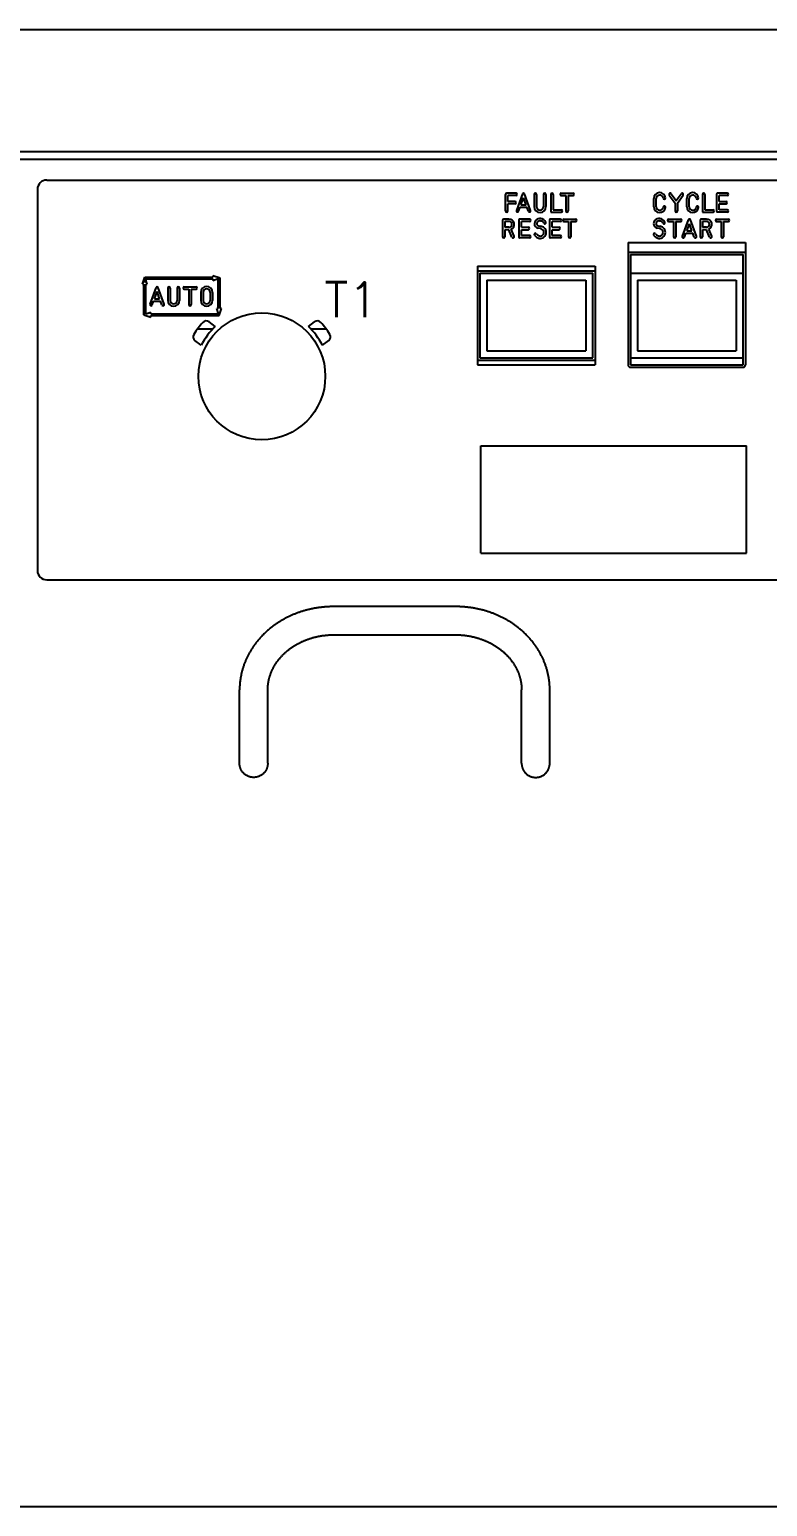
# Model space of a CAD drawing. Extents: x -2384 to 29887, y -2542 to 22350.
# Drawn here: x 6240.2 to 6397.2, y 4342.2 to 4656.2 of the extents above; entities that cross this region are included whole.
import ezdxf

# ---------------------------------------------------------------- set-up
doc = ezdxf.new("R2010")
doc.units = 0
doc.header["$LTSCALE"] = 63.5
doc.header["$MEASUREMENT"] = 0
doc.layers.get('0').update_dxf_attribs({"linetype": 'CONTINUOUS'})
doc.layers.add('3', color=3, linetype='CONTINUOUS')
doc.styles.get("Standard").update_dxf_attribs({"font": 'romans.shx'})

msp = doc.modelspace()

# ---------------------------------------------------------------- linework, layer by layer
at = {"color": 6}
for p, q in [((6082.93, 4656.21), (6482.93, 4656.21)), ((6082.93, 4656.21), (6482.93, 4656.21)), ((6532.93, 4628.61), (6032.93, 4628.61)), ((6530.93, 4630.21), (6034.93, 4630.21)), ((6241.93, 4622.21), (6241.93, 4541.21)), ((6243.93, 4624.21), (6525.93, 4624.21)), ((6341.51, 4617.66), (6341.51, 4621.16)), ((6343.76, 4621.41), (6341.76, 4621.41)), ((6342.01, 4619.66), (6342.01, 4620.91)), ((6343.76, 4620.91), (6342.01, 4620.91)), ((6343.51, 4619.66), (6342.01, 4619.66)), ((6343.51, 4619.16), (6342.01, 4619.16)), ((6342.01, 4617.66), (6342.01, 4619.16)), ((6345.11, 4621.25), (6343.83, 4617.75)), ((6344.79, 4618.91), (6345.34, 4620.41)), ((6345.89, 4618.91), (6345.34, 4620.41)), ((6346.85, 4617.75), (6345.58, 4621.25)), ((6347.61, 4621.16), (6347.61, 4618.56)), ((6348.11, 4621.16), (6348.11, 4618.56)), ((6349.61, 4621.16), (6349.61, 4618.56)), ((6350.11, 4621.16), (6350.11, 4618.56)), ((6351.13, 4621.16), (6351.13, 4617.41)), ((6351.38, 4621.41), (6351.39, 4621.41)), ((6351.63, 4621.16), (6351.63, 4617.91)), ((6353.37, 4621.41), (6355.87, 4621.41)), ((6353.37, 4620.91), (6354.37, 4620.91)), ((6354.37, 4620.91), (6354.37, 4617.66)), ((6354.87, 4620.91), (6355.87, 4620.91)), ((6354.87, 4620.91), (6354.87, 4617.66)), ((6373.05, 4618.53), (6373.05, 4620.29)), ((6373.55, 4618.54), (6373.55, 4620.29)), ((6376.35, 4621.02), (6377.57, 4619.31)), ((6376.76, 4621.31), (6377.8, 4619.85)), ((6377.57, 4619.31), (6377.57, 4617.66)), ((6377.84, 4619.85), (6378.88, 4621.31)), ((6378.07, 4619.31), (6379.29, 4621.02)), ((6378.07, 4619.31), (6378.07, 4617.66)), ((6380.09, 4618.53), (6380.09, 4620.29)), ((6380.59, 4618.54), (6380.59, 4620.29)), ((6383.41, 4621.16), (6383.41, 4617.41)), ((6383.66, 4621.41), (6383.67, 4621.41)), ((6383.91, 4621.16), (6383.91, 4617.91)), ((6386.45, 4617.51), (6386.45, 4621.31)), ((6388.7, 4621.41), (6386.55, 4621.41)), ((6388.7, 4620.91), (6386.95, 4620.91)), ((6386.95, 4619.66), (6386.95, 4620.91)), ((6386.95, 4619.66), (6388.45, 4619.66)), ((6386.95, 4617.91), (6386.95, 4619.16)), ((6386.95, 4619.16), (6388.45, 4619.16)), ((6342.25, 4615.91), (6341.12, 4615.91)), ((6344.3, 4617.58), (6344.61, 4618.41)), ((6344.39, 4612.01), (6344.39, 4615.81)), ((6346.64, 4615.91), (6344.49, 4615.91)), ((6344.61, 4618.41), (6346.07, 4618.41)), ((6344.79, 4618.91), (6345.89, 4618.91)), ((6346.38, 4617.58), (6346.07, 4618.41)), ((6350.91, 4612.01), (6350.91, 4615.81)), ((6353.16, 4615.91), (6351.01, 4615.91)), ((6351.13, 4617.41), (6353.38, 4617.41)), ((6351.63, 4617.91), (6353.38, 4617.91)), ((6353.63, 4617.66), (6353.63, 4617.65)), ((6353.93, 4615.91), (6356.43, 4615.91)), ((6376.25, 4615.91), (6378.75, 4615.91)), ((6384.27, 4615.91), (6383.14, 4615.91)), ((6383.41, 4617.41), (6385.66, 4617.41)), ((6383.91, 4617.91), (6385.66, 4617.91)), ((6385.91, 4617.66), (6385.91, 4617.65)), ((6386.41, 4615.91), (6388.91, 4615.91)), ((6388.7, 4617.41), (6386.55, 4617.41)), ((6388.7, 4617.91), (6386.95, 4617.91)), ((6340.87, 4615.66), (6340.87, 4612.16)), ((6341.37, 4615.41), (6341.37, 4614.16)), ((6342.25, 4615.41), (6341.37, 4615.41)), ((6342.25, 4614.16), (6341.37, 4614.16)), ((6342.22, 4613.66), (6341.37, 4613.66)), ((6341.37, 4613.66), (6341.37, 4612.16)), ((6342.89, 4612.07), (6342.22, 4613.66)), ((6343.35, 4612.26), (6342.72, 4613.77)), ((6346.64, 4615.41), (6344.89, 4615.41)), ((6344.89, 4614.16), (6344.89, 4615.41)), ((6344.89, 4614.16), (6346.39, 4614.16)), ((6344.89, 4612.41), (6344.89, 4613.66)), ((6344.89, 4613.66), (6346.39, 4613.66)), ((6348.86, 4613.9), (6348.44, 4613.97)), ((6348.58, 4614.45), (6348.98, 4614.38)), ((6353.16, 4615.41), (6351.41, 4615.41)), ((6351.41, 4614.16), (6351.41, 4615.41)), ((6351.41, 4614.16), (6352.91, 4614.16)), ((6351.41, 4612.41), (6351.41, 4613.66)), ((6351.41, 4613.66), (6352.91, 4613.66)), ((6353.93, 4615.41), (6354.93, 4615.41)), ((6354.93, 4615.41), (6354.93, 4612.16)), ((6355.43, 4615.41), (6356.43, 4615.41)), ((6355.43, 4615.41), (6355.43, 4612.16)), ((6374.2, 4613.9), (6373.78, 4613.97)), ((6373.92, 4614.45), (6374.32, 4614.38)), ((6376.25, 4615.41), (6377.25, 4615.41)), ((6377.25, 4615.41), (6377.25, 4612.16)), ((6377.75, 4615.41), (6378.75, 4615.41)), ((6377.75, 4615.41), (6377.75, 4612.16)), ((6380.39, 4615.75), (6379.11, 4612.25)), ((6379.58, 4612.08), (6379.89, 4612.91)), ((6379.89, 4612.91), (6381.35, 4612.91)), ((6380.07, 4613.41), (6380.62, 4614.91)), ((6380.07, 4613.41), (6381.17, 4613.41)), ((6381.17, 4613.41), (6380.62, 4614.91)), ((6382.13, 4612.25), (6380.86, 4615.75)), ((6381.66, 4612.08), (6381.35, 4612.91)), ((6382.89, 4615.66), (6382.89, 4612.16)), ((6383.39, 4615.41), (6383.39, 4614.16)), ((6384.27, 4615.41), (6383.39, 4615.41)), ((6384.27, 4614.16), (6383.39, 4614.16)), ((6384.24, 4613.66), (6383.39, 4613.66)), ((6383.39, 4613.66), (6383.39, 4612.16)), ((6384.91, 4612.07), (6384.24, 4613.66)), ((6385.37, 4612.26), (6384.74, 4613.77)), ((6386.41, 4615.41), (6387.41, 4615.41)), ((6387.41, 4615.41), (6387.41, 4612.16)), ((6387.91, 4615.41), (6388.91, 4615.41)), ((6387.91, 4615.41), (6387.91, 4612.16)), ((6346.64, 4611.91), (6344.49, 4611.91)), ((6346.64, 4612.41), (6344.89, 4612.41)), ((6353.16, 4611.91), (6351.01, 4611.91)), ((6353.16, 4612.41), (6351.41, 4612.41)), ((6367.57, 4610.91), (6392.57, 4610.91)), ((6367.57, 4610.91), (6367.57, 4584.91)), ((6392.57, 4610.91), (6392.57, 4584.91)), ((6367.57, 4608.91), (6392.57, 4608.91)), ((6368.07, 4608.41), (6368.07, 4604.41)), ((6368.07, 4608.41), (6392.07, 4608.41)), ((6392.07, 4604.41), (6392.07, 4608.41)), ((6264.27, 4602.08), (6264.77, 4603.58)), ((6264.77, 4603.58), (6279.27, 4603.58)), ((6280.77, 4603.38), (6279.27, 4603.88)), ((6279.27, 4603.88), (6279.27, 4603.58)), ((6279.27, 4602.88), (6280.37, 4603.25)), ((6280.37, 4596.88), (6280.37, 4603.25)), ((6280.77, 4596.88), (6280.77, 4603.38)), ((6335.57, 4605.91), (6335.57, 4584.91)), ((6335.57, 4605.91), (6360.57, 4605.91)), ((6335.57, 4604.91), (6360.57, 4604.91)), ((6336.07, 4604.41), (6336.07, 4586.41)), ((6336.07, 4604.41), (6360.07, 4604.41)), ((6360.07, 4586.41), (6360.07, 4604.41)), ((6360.57, 4605.91), (6360.57, 4584.91)), ((6368.07, 4604.41), (6368.07, 4584.91)), ((6368.07, 4604.41), (6368.07, 4586.41)), ((6368.07, 4604.41), (6392.07, 4604.41)), ((6368.07, 4604.41), (6392.07, 4604.41)), ((6392.07, 4584.91), (6392.07, 4604.41)), ((6392.07, 4586.41), (6392.07, 4604.41)), ((6264.27, 4602.08), (6264.57, 4602.08)), ((6264.44, 4602.61), (6265.09, 4602.61)), ((6264.57, 4595.58), (6264.57, 4602.08)), ((6265.27, 4602.08), (6264.9, 4603.18)), ((6264.9, 4603.18), (6279.27, 4603.18)), ((6264.97, 4595.71), (6264.97, 4602.08)), ((6264.97, 4602.08), (6265.27, 4602.08)), ((6267.14, 4601.32), (6265.87, 4597.82)), ((6266.83, 4598.98), (6267.38, 4600.48)), ((6267.93, 4598.98), (6267.38, 4600.48)), ((6268.89, 4597.82), (6267.61, 4601.32)), ((6269.65, 4601.23), (6269.65, 4598.63)), ((6270.15, 4601.23), (6270.15, 4598.63)), ((6271.65, 4601.23), (6271.65, 4598.63)), ((6272.15, 4601.23), (6272.15, 4598.63)), ((6273.17, 4601.48), (6275.67, 4601.48)), ((6273.17, 4600.98), (6274.17, 4600.98)), ((6274.17, 4600.98), (6274.17, 4597.73)), ((6274.67, 4600.98), (6275.67, 4600.98)), ((6274.67, 4600.98), (6274.67, 4597.73)), ((6276.69, 4600.33), (6276.69, 4598.63)), ((6277.19, 4600.33), (6277.19, 4598.63)), ((6278.69, 4600.33), (6278.69, 4598.63)), ((6279.19, 4600.33), (6279.19, 4598.63)), ((6279.27, 4603.18), (6279.27, 4602.88)), ((6280.37, 4602.61), (6280.77, 4602.61)), ((6337.57, 4602.91), (6337.57, 4587.91)), ((6337.57, 4602.91), (6358.57, 4602.91)), ((6358.57, 4602.91), (6358.57, 4587.91)), ((6369.57, 4602.91), (6369.57, 4587.91)), ((6369.57, 4602.91), (6390.57, 4602.91)), ((6390.57, 4602.91), (6390.57, 4587.91)), ((6266.34, 4597.65), (6266.65, 4598.48)), ((6266.65, 4598.48), (6268.11, 4598.48)), ((6266.83, 4598.98), (6267.93, 4598.98)), ((6268.42, 4597.65), (6268.11, 4598.48)), ((6264.57, 4595.58), (6266.07, 4595.08)), ((6266.07, 4596.08), (6264.97, 4595.71)), ((6266.07, 4595.78), (6266.07, 4596.08)), ((6266.07, 4595.78), (6280.44, 4595.78)), ((6266.07, 4595.38), (6280.57, 4595.38)), ((6266.07, 4595.08), (6266.07, 4595.38)), ((6279.77, 4593.07), (6278.45, 4594.06)), ((6280.44, 4595.78), (6280.07, 4596.88)), ((6280.37, 4596.88), (6280.07, 4596.88)), ((6280.57, 4595.38), (6281.07, 4596.88)), ((6281.07, 4596.88), (6280.77, 4596.88)), ((6299.57, 4593.07), (6300.89, 4594.06)), ((6276.02, 4592.61), (6279.29, 4592.61)), ((6300.05, 4592.61), (6303.32, 4592.61)), ((6276.76, 4589.08), (6275.44, 4590.07)), ((6302.58, 4589.08), (6303.9, 4590.07)), ((6337.57, 4587.91), (6358.57, 4587.91)), ((6369.57, 4587.91), (6390.57, 4587.91)), ((6335.57, 4585.91), (6360.57, 4585.91)), ((6335.57, 4584.91), (6360.57, 4584.91)), ((6336.07, 4586.41), (6360.07, 4586.41)), ((6368.07, 4586.41), (6392.07, 4586.41)), ((6368.07, 4586.41), (6392.07, 4586.41)), ((6368.07, 4584.91), (6392.07, 4584.91)), ((6368.07, 4584.41), (6392.07, 4584.41)), ((6336.24, 4544.85), (6336.24, 4567.69)), ((6336.24, 4567.69), (6392.79, 4567.69)), ((6392.79, 4544.85), (6392.79, 4567.69)), ((6336.24, 4544.85), (6392.79, 4544.85)), ((6243.93, 4539.21), (6453.93, 4539.21)), ((6330.93, 4533.52), (6304.93, 4533.52)), ((6304.93, 4527.52), (6330.93, 4527.52)), ((6284.93, 4500.21), (6284.93, 4515.8)), ((6290.93, 4500.21), (6290.93, 4515.8)), ((6344.93, 4500.21), (6344.93, 4515.8)), ((6350.93, 4500.21), (6350.93, 4515.8)), ((6032.93, 4342.21), (6532.93, 4342.21))]:
    msp.add_line(p, q, dxfattribs=at)
for points in [[(6304.93, 4533.52), (6304.8, 4533.52), (6304.67, 4533.52), (6304.54, 4533.52), (6304.41, 4533.51), (6304.28, 4533.51), (6304.15, 4533.51), (6304.03, 4533.5), (6303.9, 4533.5), (6303.77, 4533.49), (6303.64, 4533.48), (6303.5, 4533.48), (6303.36, 4533.47), (6303.22, 4533.46), (6303.09, 4533.45), (6302.95, 4533.43), (6302.81, 4533.42), (6302.67, 4533.41), (6302.54, 4533.39), (6302.4, 4533.38), (6302.26, 4533.36), (6302.11, 4533.34), (6301.96, 4533.32), (6301.8, 4533.3), (6301.65, 4533.28), (6301.5, 4533.26), (6301.35, 4533.23), (6301.2, 4533.21), (6301.04, 4533.18), (6300.89, 4533.16), (6300.74, 4533.13), (6300.58, 4533.1), (6300.43, 4533.07), (6300.27, 4533.03), (6300.11, 4533), (6299.96, 4532.96), (6299.8, 4532.93), (6299.64, 4532.89), (6299.49, 4532.85), (6299.33, 4532.81), (6299.18, 4532.77), (6299.02, 4532.73), (6298.86, 4532.69), (6298.7, 4532.64), (6298.54, 4532.59), (6298.39, 4532.55), (6298.23, 4532.5), (6298.07, 4532.45), (6297.92, 4532.4), (6297.76, 4532.35), (6297.61, 4532.29), (6297.45, 4532.24), (6297.29, 4532.18), (6297.14, 4532.12), (6296.98, 4532.06), (6296.83, 4532), (6296.67, 4531.94), (6296.52, 4531.88), (6296.37, 4531.82), (6296.21, 4531.75), (6296.06, 4531.69), (6295.91, 4531.62), (6295.76, 4531.55), (6295.61, 4531.48), (6295.46, 4531.41), (6295.31, 4531.34), (6295.16, 4531.27), (6295.01, 4531.19), (6294.86, 4531.12), (6294.71, 4531.04), (6294.57, 4530.96), (6294.42, 4530.88), (6294.27, 4530.8), (6294.13, 4530.72), (6293.98, 4530.64), (6293.84, 4530.55), (6293.7, 4530.47), (6293.55, 4530.38), (6293.41, 4530.29), (6293.27, 4530.21), (6293.13, 4530.12), (6292.99, 4530.02), (6292.85, 4529.93), (6292.72, 4529.84), (6292.58, 4529.75), (6292.44, 4529.65), (6292.31, 4529.55), (6292.18, 4529.46), (6292.04, 4529.36), (6291.91, 4529.26), (6291.78, 4529.16), (6291.65, 4529.06), (6291.52, 4528.95), (6291.39, 4528.85), (6291.26, 4528.74), (6291.14, 4528.64), (6291.01, 4528.53), (6290.88, 4528.42), (6290.76, 4528.31), (6290.64, 4528.2), (6290.52, 4528.09), (6290.4, 4527.98), (6290.28, 4527.87), (6290.16, 4527.75), (6290.04, 4527.64), (6289.92, 4527.52), (6289.81, 4527.41), (6289.7, 4527.29), (6289.58, 4527.17), (6289.47, 4527.05), (6289.36, 4526.93), (6289.25, 4526.81), (6289.14, 4526.69), (6289.04, 4526.56), (6288.93, 4526.44), (6288.82, 4526.32), (6288.72, 4526.19), (6288.62, 4526.06), (6288.52, 4525.94), (6288.42, 4525.81), (6288.32, 4525.68), (6288.22, 4525.55), (6288.13, 4525.42), (6288.03, 4525.29), (6287.94, 4525.15), (6287.85, 4525.02), (6287.75, 4524.89), (6287.67, 4524.75), (6287.58, 4524.62), (6287.49, 4524.48), (6287.4, 4524.34), (6287.32, 4524.21), (6287.24, 4524.07), (6287.16, 4523.93), (6287.08, 4523.79), (6287, 4523.65), (6286.92, 4523.51), (6286.84, 4523.37), (6286.77, 4523.23), (6286.69, 4523.09), (6286.62, 4522.94), (6286.55, 4522.8), (6286.48, 4522.65), (6286.42, 4522.51), (6286.35, 4522.36), (6286.28, 4522.22), (6286.22, 4522.07), (6286.16, 4521.92), (6286.1, 4521.78), (6286.04, 4521.63), (6285.98, 4521.48), (6285.93, 4521.33), (6285.87, 4521.18), (6285.82, 4521.03), (6285.77, 4520.88), (6285.72, 4520.73), (6285.67, 4520.58), (6285.62, 4520.43), (6285.58, 4520.27), (6285.53, 4520.12), (6285.49, 4519.97), (6285.45, 4519.82), (6285.41, 4519.66), (6285.37, 4519.51), (6285.34, 4519.35), (6285.3, 4519.2), (6285.27, 4519.04), (6285.24, 4518.89), (6285.21, 4518.73), (6285.18, 4518.58), (6285.15, 4518.42), (6285.12, 4518.26), (6285.1, 4518.11), (6285.08, 4517.95), (6285.06, 4517.79), (6285.04, 4517.64), (6285.02, 4517.48), (6285, 4517.32), (6284.99, 4517.16), (6284.98, 4517.01), (6284.97, 4516.85), (6284.96, 4516.74), (6284.95, 4516.64), (6284.95, 4516.53), (6284.94, 4516.43), (6284.94, 4516.32), (6284.94, 4516.22), (6284.93, 4516.11), (6284.93, 4516.01), (6284.93, 4515.9), (6284.93, 4515.8)], [(6350.93, 4515.8), (6350.93, 4515.91), (6350.93, 4516.01), (6350.93, 4516.12), (6350.92, 4516.23), (6350.92, 4516.34), (6350.92, 4516.44), (6350.91, 4516.55), (6350.91, 4516.66), (6350.9, 4516.77), (6350.89, 4516.88), (6350.88, 4517.04), (6350.87, 4517.2), (6350.85, 4517.36), (6350.84, 4517.52), (6350.82, 4517.68), (6350.8, 4517.84), (6350.78, 4518), (6350.75, 4518.16), (6350.73, 4518.32), (6350.7, 4518.48), (6350.67, 4518.64), (6350.64, 4518.8), (6350.61, 4518.96), (6350.58, 4519.12), (6350.54, 4519.28), (6350.5, 4519.44), (6350.47, 4519.6), (6350.43, 4519.76), (6350.38, 4519.92), (6350.34, 4520.07), (6350.3, 4520.23), (6350.25, 4520.39), (6350.2, 4520.55), (6350.15, 4520.7), (6350.1, 4520.86), (6350.05, 4521.02), (6349.99, 4521.17), (6349.93, 4521.33), (6349.88, 4521.48), (6349.82, 4521.63), (6349.76, 4521.79), (6349.69, 4521.94), (6349.63, 4522.1), (6349.56, 4522.25), (6349.49, 4522.4), (6349.42, 4522.55), (6349.35, 4522.7), (6349.28, 4522.85), (6349.21, 4523), (6349.13, 4523.15), (6349.05, 4523.3), (6348.97, 4523.45), (6348.89, 4523.6), (6348.81, 4523.75), (6348.73, 4523.89), (6348.64, 4524.04), (6348.55, 4524.18), (6348.47, 4524.33), (6348.38, 4524.47), (6348.29, 4524.61), (6348.19, 4524.76), (6348.1, 4524.9), (6348, 4525.04), (6347.9, 4525.18), (6347.8, 4525.32), (6347.7, 4525.46), (6347.6, 4525.6), (6347.5, 4525.74), (6347.39, 4525.87), (6347.29, 4526.01), (6347.18, 4526.14), (6347.07, 4526.28), (6346.95, 4526.41), (6346.84, 4526.54), (6346.73, 4526.68), (6346.61, 4526.81), (6346.5, 4526.94), (6346.38, 4527.06), (6346.26, 4527.19), (6346.14, 4527.32), (6346.01, 4527.44), (6345.89, 4527.57), (6345.76, 4527.69), (6345.64, 4527.82), (6345.51, 4527.94), (6345.38, 4528.06), (6345.25, 4528.18), (6345.12, 4528.3), (6344.98, 4528.42), (6344.85, 4528.53), (6344.71, 4528.65), (6344.57, 4528.76), (6344.43, 4528.88), (6344.29, 4528.99), (6344.15, 4529.1), (6344.01, 4529.21), (6343.87, 4529.32), (6343.72, 4529.43), (6343.58, 4529.54), (6343.43, 4529.64), (6343.28, 4529.74), (6343.14, 4529.84), (6342.99, 4529.94), (6342.84, 4530.04), (6342.7, 4530.14), (6342.55, 4530.23), (6342.4, 4530.33), (6342.24, 4530.42), (6342.09, 4530.51), (6341.94, 4530.6), (6341.8, 4530.68), (6341.65, 4530.76), (6341.51, 4530.85), (6341.36, 4530.93), (6341.21, 4531), (6341.07, 4531.08), (6340.92, 4531.16), (6340.77, 4531.23), (6340.62, 4531.31), (6340.47, 4531.38), (6340.32, 4531.45), (6340.17, 4531.52), (6340.02, 4531.59), (6339.86, 4531.66), (6339.71, 4531.73), (6339.56, 4531.79), (6339.4, 4531.86), (6339.25, 4531.92), (6339.09, 4531.98), (6338.93, 4532.04), (6338.78, 4532.1), (6338.62, 4532.16), (6338.46, 4532.22), (6338.3, 4532.28), (6338.14, 4532.33), (6337.98, 4532.38), (6337.82, 4532.44), (6337.66, 4532.49), (6337.5, 4532.54), (6337.34, 4532.59), (6337.18, 4532.64), (6337.02, 4532.68), (6336.86, 4532.73), (6336.69, 4532.77), (6336.53, 4532.81), (6336.37, 4532.85), (6336.2, 4532.9), (6336.04, 4532.93), (6335.87, 4532.97), (6335.71, 4533.01), (6335.54, 4533.04), (6335.38, 4533.08), (6335.22, 4533.11), (6335.05, 4533.14), (6334.89, 4533.17), (6334.72, 4533.2), (6334.55, 4533.23), (6334.39, 4533.25), (6334.22, 4533.28), (6334.06, 4533.3), (6333.9, 4533.32), (6333.74, 4533.35), (6333.58, 4533.36), (6333.42, 4533.38), (6333.26, 4533.4), (6333.1, 4533.42), (6332.94, 4533.43), (6332.78, 4533.44), (6332.62, 4533.46), (6332.46, 4533.47), (6332.34, 4533.48), (6332.22, 4533.48), (6332.11, 4533.49), (6331.99, 4533.5), (6331.87, 4533.5), (6331.75, 4533.51), (6331.64, 4533.51), (6331.52, 4533.51), (6331.4, 4533.52), (6331.28, 4533.52), (6331.25, 4533.52), (6331.21, 4533.52), (6331.18, 4533.52), (6331.14, 4533.52), (6331.11, 4533.52), (6331.07, 4533.52), (6331.04, 4533.52), (6331, 4533.52), (6330.97, 4533.52), (6330.93, 4533.52)], [(6290.93, 4515.8), (6290.93, 4515.92), (6290.93, 4516.04), (6290.94, 4516.17), (6290.94, 4516.29), (6290.95, 4516.41), (6290.96, 4516.53), (6290.97, 4516.66), (6290.98, 4516.78), (6290.99, 4516.9), (6291.01, 4517.02), (6291.02, 4517.15), (6291.04, 4517.28), (6291.06, 4517.41), (6291.08, 4517.53), (6291.11, 4517.66), (6291.13, 4517.79), (6291.16, 4517.91), (6291.19, 4518.04), (6291.22, 4518.16), (6291.25, 4518.29), (6291.29, 4518.41), (6291.32, 4518.54), (6291.36, 4518.66), (6291.4, 4518.79), (6291.44, 4518.91), (6291.48, 4519.04), (6291.52, 4519.16), (6291.57, 4519.28), (6291.61, 4519.4), (6291.66, 4519.53), (6291.71, 4519.65), (6291.76, 4519.77), (6291.82, 4519.89), (6291.87, 4520.01), (6291.93, 4520.13), (6291.99, 4520.25), (6292.05, 4520.37), (6292.11, 4520.49), (6292.17, 4520.61), (6292.23, 4520.72), (6292.3, 4520.84), (6292.37, 4520.96), (6292.44, 4521.08), (6292.51, 4521.19), (6292.58, 4521.31), (6292.65, 4521.42), (6292.73, 4521.53), (6292.81, 4521.65), (6292.88, 4521.76), (6292.96, 4521.87), (6293.04, 4521.98), (6293.13, 4522.09), (6293.21, 4522.2), (6293.3, 4522.31), (6293.39, 4522.42), (6293.48, 4522.52), (6293.56, 4522.63), (6293.66, 4522.73), (6293.75, 4522.84), (6293.84, 4522.94), (6293.94, 4523.05), (6294.04, 4523.15), (6294.14, 4523.25), (6294.24, 4523.35), (6294.34, 4523.45), (6294.44, 4523.55), (6294.54, 4523.65), (6294.65, 4523.74), (6294.76, 4523.84), (6294.86, 4523.93), (6294.96, 4524.02), (6295.06, 4524.1), (6295.16, 4524.18), (6295.26, 4524.27), (6295.37, 4524.35), (6295.47, 4524.43), (6295.57, 4524.51), (6295.68, 4524.58), (6295.78, 4524.66), (6295.89, 4524.74), (6296, 4524.81), (6296.11, 4524.89), (6296.22, 4524.96), (6296.33, 4525.04), (6296.44, 4525.11), (6296.55, 4525.18), (6296.66, 4525.25), (6296.78, 4525.32), (6296.89, 4525.39), (6297.01, 4525.45), (6297.12, 4525.52), (6297.24, 4525.59), (6297.36, 4525.65), (6297.48, 4525.71), (6297.6, 4525.78), (6297.72, 4525.84), (6297.84, 4525.9), (6297.96, 4525.96), (6298.08, 4526.01), (6298.2, 4526.07), (6298.33, 4526.13), (6298.45, 4526.18), (6298.58, 4526.24), (6298.7, 4526.29), (6298.83, 4526.34), (6298.95, 4526.39), (6299.08, 4526.44), (6299.21, 4526.49), (6299.34, 4526.54), (6299.47, 4526.59), (6299.59, 4526.63), (6299.73, 4526.68), (6299.86, 4526.72), (6299.99, 4526.76), (6300.12, 4526.8), (6300.25, 4526.84), (6300.38, 4526.88), (6300.51, 4526.92), (6300.65, 4526.96), (6300.78, 4526.99), (6300.91, 4527.03), (6301.05, 4527.06), (6301.18, 4527.09), (6301.32, 4527.12), (6301.45, 4527.15), (6301.59, 4527.18), (6301.72, 4527.21), (6301.86, 4527.23), (6301.99, 4527.26), (6302.13, 4527.28), (6302.26, 4527.3), (6302.39, 4527.33), (6302.53, 4527.35), (6302.66, 4527.36), (6302.79, 4527.38), (6302.92, 4527.4), (6303.06, 4527.41), (6303.19, 4527.43), (6303.33, 4527.44), (6303.46, 4527.46), (6303.56, 4527.46), (6303.66, 4527.47), (6303.76, 4527.48), (6303.86, 4527.49), (6303.96, 4527.49), (6304.06, 4527.5), (6304.16, 4527.5), (6304.26, 4527.51), (6304.36, 4527.51), (6304.46, 4527.51), (6304.51, 4527.51), (6304.56, 4527.52), (6304.6, 4527.52), (6304.65, 4527.52), (6304.7, 4527.52), (6304.74, 4527.52), (6304.79, 4527.52), (6304.84, 4527.52), (6304.88, 4527.52), (6304.93, 4527.52)], [(6330.93, 4527.52), (6331.04, 4527.52), (6331.14, 4527.52), (6331.25, 4527.52), (6331.35, 4527.51), (6331.46, 4527.51), (6331.57, 4527.51), (6331.67, 4527.5), (6331.78, 4527.5), (6331.89, 4527.49), (6331.99, 4527.49), (6332.11, 4527.48), (6332.22, 4527.47), (6332.33, 4527.46), (6332.45, 4527.45), (6332.56, 4527.44), (6332.67, 4527.43), (6332.79, 4527.42), (6332.9, 4527.4), (6333.01, 4527.39), (6333.12, 4527.37), (6333.25, 4527.36), (6333.37, 4527.34), (6333.5, 4527.32), (6333.62, 4527.3), (6333.75, 4527.28), (6333.87, 4527.26), (6334, 4527.23), (6334.12, 4527.21), (6334.24, 4527.19), (6334.37, 4527.16), (6334.49, 4527.13), (6334.62, 4527.1), (6334.75, 4527.07), (6334.88, 4527.04), (6335.01, 4527.01), (6335.13, 4526.98), (6335.26, 4526.94), (6335.39, 4526.91), (6335.51, 4526.87), (6335.64, 4526.83), (6335.77, 4526.8), (6335.89, 4526.76), (6336.02, 4526.71), (6336.15, 4526.67), (6336.27, 4526.63), (6336.4, 4526.58), (6336.52, 4526.54), (6336.65, 4526.49), (6336.77, 4526.45), (6336.9, 4526.4), (6337.02, 4526.35), (6337.15, 4526.3), (6337.27, 4526.24), (6337.39, 4526.19), (6337.51, 4526.14), (6337.64, 4526.08), (6337.76, 4526.03), (6337.88, 4525.97), (6338, 4525.91), (6338.12, 4525.85), (6338.24, 4525.79), (6338.36, 4525.73), (6338.47, 4525.67), (6338.59, 4525.6), (6338.71, 4525.54), (6338.82, 4525.47), (6338.94, 4525.4), (6339.05, 4525.34), (6339.17, 4525.27), (6339.28, 4525.2), (6339.39, 4525.13), (6339.5, 4525.05), (6339.61, 4524.98), (6339.72, 4524.91), (6339.83, 4524.83), (6339.94, 4524.76), (6340.05, 4524.68), (6340.16, 4524.6), (6340.26, 4524.52), (6340.37, 4524.44), (6340.47, 4524.36), (6340.57, 4524.28), (6340.68, 4524.2), (6340.78, 4524.12), (6340.88, 4524.04), (6340.98, 4523.95), (6341.07, 4523.86), (6341.17, 4523.78), (6341.27, 4523.69), (6341.36, 4523.6), (6341.46, 4523.51), (6341.55, 4523.42), (6341.64, 4523.33), (6341.73, 4523.24), (6341.82, 4523.15), (6341.91, 4523.05), (6342, 4522.96), (6342.09, 4522.87), (6342.17, 4522.77), (6342.26, 4522.67), (6342.34, 4522.58), (6342.42, 4522.48), (6342.5, 4522.38), (6342.58, 4522.28), (6342.66, 4522.18), (6342.74, 4522.08), (6342.82, 4521.98), (6342.89, 4521.88), (6342.97, 4521.77), (6343.04, 4521.67), (6343.11, 4521.56), (6343.18, 4521.46), (6343.25, 4521.35), (6343.32, 4521.25), (6343.38, 4521.14), (6343.45, 4521.03), (6343.51, 4520.93), (6343.57, 4520.82), (6343.64, 4520.71), (6343.7, 4520.6), (6343.75, 4520.49), (6343.81, 4520.38), (6343.87, 4520.26), (6343.92, 4520.15), (6343.98, 4520.04), (6344.03, 4519.93), (6344.08, 4519.81), (6344.13, 4519.7), (6344.18, 4519.58), (6344.22, 4519.47), (6344.27, 4519.35), (6344.31, 4519.24), (6344.35, 4519.12), (6344.39, 4519), (6344.43, 4518.88), (6344.47, 4518.77), (6344.51, 4518.65), (6344.54, 4518.53), (6344.58, 4518.41), (6344.61, 4518.29), (6344.64, 4518.17), (6344.67, 4518.05), (6344.69, 4517.93), (6344.72, 4517.81), (6344.75, 4517.69), (6344.77, 4517.57), (6344.79, 4517.44), (6344.81, 4517.32), (6344.83, 4517.2), (6344.85, 4517.08), (6344.86, 4516.95), (6344.88, 4516.83), (6344.89, 4516.71), (6344.9, 4516.58), (6344.91, 4516.46), (6344.92, 4516.33), (6344.92, 4516.21), (6344.93, 4516.09), (6344.93, 4515.96), (6344.93, 4515.84), (6344.93, 4515.83), (6344.93, 4515.83), (6344.93, 4515.83), (6344.93, 4515.82), (6344.93, 4515.82), (6344.93, 4515.81), (6344.93, 4515.81), (6344.93, 4515.81), (6344.93, 4515.8), (6344.93, 4515.8)], [(6290.93, 4500.21), (6290.93, 4500.1), (6290.92, 4499.98), (6290.91, 4499.87), (6290.89, 4499.76), (6290.87, 4499.65), (6290.85, 4499.54), (6290.82, 4499.43), (6290.79, 4499.32), (6290.76, 4499.21), (6290.72, 4499.11), (6290.67, 4498.99), (6290.62, 4498.88), (6290.56, 4498.77), (6290.5, 4498.67), (6290.44, 4498.56), (6290.37, 4498.46), (6290.29, 4498.36), (6290.22, 4498.27), (6290.14, 4498.18), (6290.05, 4498.09), (6289.96, 4498), (6289.87, 4497.92), (6289.78, 4497.85), (6289.68, 4497.77), (6289.58, 4497.7), (6289.47, 4497.64), (6289.37, 4497.58), (6289.26, 4497.52), (6289.15, 4497.47), (6289.03, 4497.42), (6288.93, 4497.38), (6288.82, 4497.34), (6288.71, 4497.31), (6288.6, 4497.29), (6288.49, 4497.26), (6288.38, 4497.24), (6288.27, 4497.23), (6288.16, 4497.22), (6288.04, 4497.21), (6287.93, 4497.21), (6287.82, 4497.21), (6287.7, 4497.22), (6287.59, 4497.23), (6287.48, 4497.24), (6287.37, 4497.26), (6287.26, 4497.29), (6287.15, 4497.31), (6287.04, 4497.34), (6286.93, 4497.38), (6286.83, 4497.42), (6286.71, 4497.47), (6286.6, 4497.52), (6286.49, 4497.58), (6286.39, 4497.64), (6286.28, 4497.7), (6286.18, 4497.77), (6286.08, 4497.85), (6285.99, 4497.92), (6285.9, 4498), (6285.81, 4498.09), (6285.72, 4498.18), (6285.64, 4498.27), (6285.56, 4498.36), (6285.49, 4498.46), (6285.42, 4498.56), (6285.36, 4498.67), (6285.3, 4498.77), (6285.24, 4498.88), (6285.19, 4498.99), (6285.14, 4499.11), (6285.1, 4499.21), (6285.07, 4499.32), (6285.04, 4499.43), (6285.01, 4499.54), (6284.99, 4499.65), (6284.97, 4499.76), (6284.95, 4499.87), (6284.94, 4499.98), (6284.93, 4500.1), (6284.93, 4500.21)], [(6344.93, 4500.21), (6344.93, 4500.1), (6344.94, 4499.98), (6344.95, 4499.87), (6344.97, 4499.76), (6344.99, 4499.65), (6345.01, 4499.54), (6345.04, 4499.43), (6345.07, 4499.32), (6345.1, 4499.21), (6345.14, 4499.11), (6345.19, 4498.99), (6345.24, 4498.88), (6345.3, 4498.77), (6345.36, 4498.67), (6345.42, 4498.56), (6345.49, 4498.46), (6345.57, 4498.36), (6345.64, 4498.27), (6345.72, 4498.18), (6345.81, 4498.09), (6345.9, 4498), (6345.99, 4497.92), (6346.08, 4497.85), (6346.18, 4497.77), (6346.28, 4497.7), (6346.39, 4497.64), (6346.49, 4497.58), (6346.6, 4497.52), (6346.71, 4497.47), (6346.83, 4497.42), (6346.93, 4497.38), (6347.04, 4497.34), (6347.15, 4497.31), (6347.26, 4497.29), (6347.37, 4497.26), (6347.48, 4497.24), (6347.59, 4497.23), (6347.7, 4497.22), (6347.82, 4497.21), (6347.93, 4497.21), (6348.04, 4497.21), (6348.16, 4497.22), (6348.27, 4497.23), (6348.38, 4497.24), (6348.49, 4497.26), (6348.6, 4497.29), (6348.71, 4497.31), (6348.82, 4497.34), (6348.93, 4497.38), (6349.03, 4497.42), (6349.15, 4497.47), (6349.26, 4497.52), (6349.37, 4497.58), (6349.47, 4497.64), (6349.58, 4497.7), (6349.68, 4497.77), (6349.78, 4497.85), (6349.87, 4497.92), (6349.96, 4498), (6350.05, 4498.09), (6350.14, 4498.18), (6350.22, 4498.27), (6350.29, 4498.36), (6350.37, 4498.46), (6350.44, 4498.56), (6350.5, 4498.67), (6350.56, 4498.77), (6350.62, 4498.88), (6350.67, 4498.99), (6350.72, 4499.11), (6350.76, 4499.21), (6350.79, 4499.32), (6350.82, 4499.43), (6350.85, 4499.54), (6350.87, 4499.65), (6350.89, 4499.76), (6350.91, 4499.87), (6350.92, 4499.98), (6350.93, 4500.1), (6350.93, 4500.21)]]:
    msp.add_lwpolyline(points, dxfattribs=at)
msp.add_circle((6289.67, 4582.48), 13.5, dxfattribs=at)
for centre, radius, start, end in [((6243.93, 4622.21), 2, 90, 180), ((6341.76, 4621.16), 0.25, 90, 180), ((6343.51, 4619.41), 0.25, 0, 90), ((6343.51, 4619.41), 0.25, 270, 0), ((6343.76, 4621.16), 0.25, 0, 90), ((6343.76, 4621.16), 0.25, 270, 0), ((6345.34, 4621.16), 0.25, 19.9831, 160.0169), ((6347.86, 4621.16), 0.25, 0, 180), ((6349.86, 4621.16), 0.25, 0, 180), ((6351.38, 4621.16), 0.25, 90, 180), ((6351.38, 4621.16), 0.25, 0, 90), ((6353.37, 4621.16), 0.25, 90, 270), ((6355.87, 4621.16), 0.25, 0, 90), ((6355.87, 4621.16), 0.25, 270, 0), ((6374.31, 4620.27), 1.26, 7.2787, 179.1248), ((6374.31, 4620.27), 0.755, 9.141, 178.8717), ((6375.3, 4620.41), 0.251, 184.4777, 4.4653), ((6376.56, 4621.16), 0.25, 35.5377, 215.5377), ((6377.82, 4619.87), 0.025, 215.5373, 324.4612), ((6379.09, 4621.16), 0.25, 324.4623, 144.4624), ((6381.35, 4620.27), 1.26, 7.2787, 179.1248), ((6381.35, 4620.27), 0.755, 9.141, 178.8717), ((6382.34, 4620.41), 0.251, 184.4777, 4.4653), ((6383.66, 4621.16), 0.25, 90, 180), ((6383.66, 4621.16), 0.25, 0, 90), ((6386.55, 4621.31), 0.1, 90, 180), ((6388.45, 4619.41), 0.25, 0, 90), ((6388.45, 4619.41), 0.25, 270, 0), ((6388.7, 4621.16), 0.25, 0, 90), ((6388.7, 4621.16), 0.25, 270, 0), ((6341.12, 4615.66), 0.25, 90, 180), ((6341.76, 4617.66), 0.25, 180, 0), ((6342.25, 4614.79), 1.13, 294.884, 90), ((6344.07, 4617.66), 0.25, 160.0169, 339.8972), ((6344.49, 4615.81), 0.1, 90, 180), ((6346.61, 4617.66), 0.25, 200.1028, 19.9831), ((6346.64, 4615.66), 0.25, 0, 90), ((6348.86, 4618.56), 1.25, 180, 0), ((6348.73, 4614.92), 1.07, 104.6536, 178.9119), ((6348.86, 4618.56), 0.75, 180, 0), ((6348.86, 4614.66), 1.35, 84.2128, 107.3076), ((6348.92, 4614.72), 1.28, 25.1332, 86.8256), ((6351.01, 4615.81), 0.1, 90, 180), ((6353.16, 4615.66), 0.25, 0, 90), ((6353.38, 4617.66), 0.25, 0, 90), ((6353.38, 4617.66), 0.25, 270, 0), ((6353.93, 4615.66), 0.25, 90, 270), ((6354.62, 4617.66), 0.25, 180, 0), ((6356.43, 4615.66), 0.25, 0, 90), ((6374.07, 4614.92), 1.07, 104.6536, 178.9119), ((6374.31, 4618.55), 1.26, 180.8752, 352.0302), ((6374.31, 4618.55), 0.755, 181.1284, 352.0302), ((6374.2, 4614.66), 1.35, 84.2128, 107.3076), ((6374.27, 4614.72), 1.28, 25.1332, 86.8256), ((6375.3, 4618.41), 0.25, 352.0302, 172.0302), ((6376.25, 4615.66), 0.25, 90, 270), ((6377.82, 4617.66), 0.25, 180, 0), ((6378.75, 4615.66), 0.25, 0, 90), ((6381.35, 4618.55), 1.26, 180.8752, 352.0302), ((6380.62, 4615.66), 0.25, 19.9831, 160.0169), ((6381.35, 4618.55), 0.755, 181.1284, 352.0302), ((6382.34, 4618.41), 0.25, 352.0302, 172.0302), ((6383.14, 4615.66), 0.25, 90, 180), ((6384.27, 4614.79), 1.13, 294.884, 90), ((6385.66, 4617.66), 0.25, 0, 90), ((6385.66, 4617.66), 0.25, 270, 0), ((6386.41, 4615.66), 0.25, 90, 270), ((6386.55, 4617.51), 0.1, 180, 270), ((6388.7, 4617.66), 0.25, 0, 90), ((6388.7, 4617.66), 0.25, 270, 0), ((6388.91, 4615.66), 0.25, 0, 90), ((6342.25, 4614.79), 0.625, 270, 90), ((6346.39, 4613.91), 0.25, 0, 90), ((6346.39, 4613.91), 0.25, 270, 0), ((6346.64, 4615.66), 0.25, 270, 0), ((6347.87, 4612.66), 0.25, 35.4604, 215.3755), ((6348.67, 4614.96), 1.02, 181.1679, 256.5655), ((6349.15, 4613.57), 1.32, 215.4604, 244.5), ((6348.73, 4614.92), 0.569, 103.5376, 177.9052), ((6348.67, 4614.96), 0.515, 182.2461, 259.4258), ((6348.91, 4613.07), 0.768, 244.5, 0), ((6348.86, 4614.66), 0.85, 83.4352, 108.1223), ((6348.91, 4613.07), 1.27, 260.9727, 0), ((6348.79, 4613.01), 0.89, 68.6911, 85.9901), ((6348.92, 4614.72), 0.784, 25.1332, 87.649), ((6348.81, 4613.01), 1.38, 47.5601, 83.0472), ((6348.64, 4612.78), 1.17, 41.6264, 65.6791), ((6348.91, 4613.07), 0.768, 0, 38.6382), ((6349.86, 4615.16), 0.25, 205.1332, 25.1332), ((6348.91, 4613.07), 1.27, 0, 49.0185), ((6352.91, 4613.91), 0.25, 0, 90), ((6352.91, 4613.91), 0.25, 270, 0), ((6353.16, 4615.66), 0.25, 270, 0), ((6356.43, 4615.66), 0.25, 270, 0), ((6373.21, 4612.66), 0.25, 35.4604, 215.3755), ((6374.02, 4614.96), 1.02, 181.1679, 256.5655), ((6374.49, 4613.57), 1.32, 215.4604, 244.5), ((6374.07, 4614.92), 0.569, 103.5376, 177.9052), ((6374.02, 4614.96), 0.515, 182.2461, 259.4258), ((6374.25, 4613.07), 0.768, 244.5, 0), ((6374.2, 4614.66), 0.85, 83.4352, 108.1223), ((6374.25, 4613.07), 1.27, 260.9727, 0), ((6374.14, 4613.01), 0.89, 68.6911, 85.9901), ((6374.27, 4614.72), 0.784, 25.1332, 87.649), ((6374.15, 4613.01), 1.38, 47.5601, 83.0472), ((6373.98, 4612.78), 1.17, 41.6264, 65.6791), ((6374.25, 4613.07), 0.768, 0, 38.6382), ((6375.2, 4615.16), 0.25, 205.1332, 25.1332), ((6374.25, 4613.07), 1.27, 0, 49.0185), ((6378.75, 4615.66), 0.25, 270, 0), ((6384.27, 4614.79), 0.625, 270, 90), ((6388.91, 4615.66), 0.25, 270, 0), ((6341.12, 4612.16), 0.25, 180, 0), ((6343.12, 4612.16), 0.25, 202.7472, 22.7472), ((6344.49, 4612.01), 0.1, 180, 270), ((6346.64, 4612.16), 0.25, 0, 90), ((6346.64, 4612.16), 0.25, 270, 0), ((6349.15, 4613.57), 1.82, 215.3755, 246.1484), ((6349.05, 4613.61), 1.82, 249.3817, 259.125), ((6351.01, 4612.01), 0.1, 180, 270), ((6353.16, 4612.16), 0.25, 0, 90), ((6353.16, 4612.16), 0.25, 270, 0), ((6355.18, 4612.16), 0.25, 180, 0), ((6374.49, 4613.57), 1.82, 215.3755, 246.1484), ((6374.4, 4613.61), 1.82, 249.3817, 259.125), ((6377.5, 4612.16), 0.25, 180, 0), ((6379.35, 4612.16), 0.25, 160.0169, 339.8972), ((6381.89, 4612.16), 0.25, 200.1028, 19.9831), ((6383.14, 4612.16), 0.25, 180, 0), ((6385.14, 4612.16), 0.25, 202.7472, 22.7472), ((6387.66, 4612.16), 0.25, 180, 0), ((6267.38, 4601.23), 0.25, 19.9831, 160.0169), ((6269.9, 4601.23), 0.25, 0, 180), ((6271.9, 4601.23), 0.25, 0, 180), ((6273.17, 4601.23), 0.25, 90, 270), ((6275.67, 4601.23), 0.25, 0, 90), ((6275.67, 4601.23), 0.25, 270, 0), ((6277.94, 4600.33), 1.25, 0, 180), ((6277.94, 4600.33), 0.75, 0, 180), ((6266.11, 4597.73), 0.25, 160.0169, 339.8972), ((6268.65, 4597.73), 0.25, 200.1028, 19.9831), ((6270.9, 4598.63), 1.25, 180, 0), ((6270.9, 4598.63), 0.75, 180, 0), ((6274.42, 4597.73), 0.25, 180, 0), ((6277.94, 4598.63), 1.25, 180, 0), ((6277.94, 4598.63), 0.75, 180, 0), ((6289.67, 4582.48), 17, 137.6206, 148.3794), ((6277.85, 4593.27), 1, 53, 137.6206), ((6301.49, 4593.27), 1, 42.3794, 127), ((6289.67, 4582.48), 17, 31.6206, 42.3794), ((6276.04, 4590.87), 1, 148.3794, 233), ((6289.67, 4582.48), 14.5, 133.0718, 152.9282), ((6289.67, 4582.48), 14.5, 27.0718, 46.9282), ((6303.29, 4590.87), 1, 307, 31.6206), ((6368.07, 4584.91), 0.5, 180, 270), ((6392.07, 4584.91), 0.5, 270, 0), ((6243.93, 4541.21), 2, 180, 270)]:
    msp.add_arc(centre, radius, start, end, dxfattribs=at)

# ---------------------------------------------------------------- texts
at = {"layer": '3', "color": 6}
msp.add_text('T1', height=7.396, dxfattribs=at).set_placement((6303, 4595.09, -3.94))

doc.saveas('drawing.dxf')
